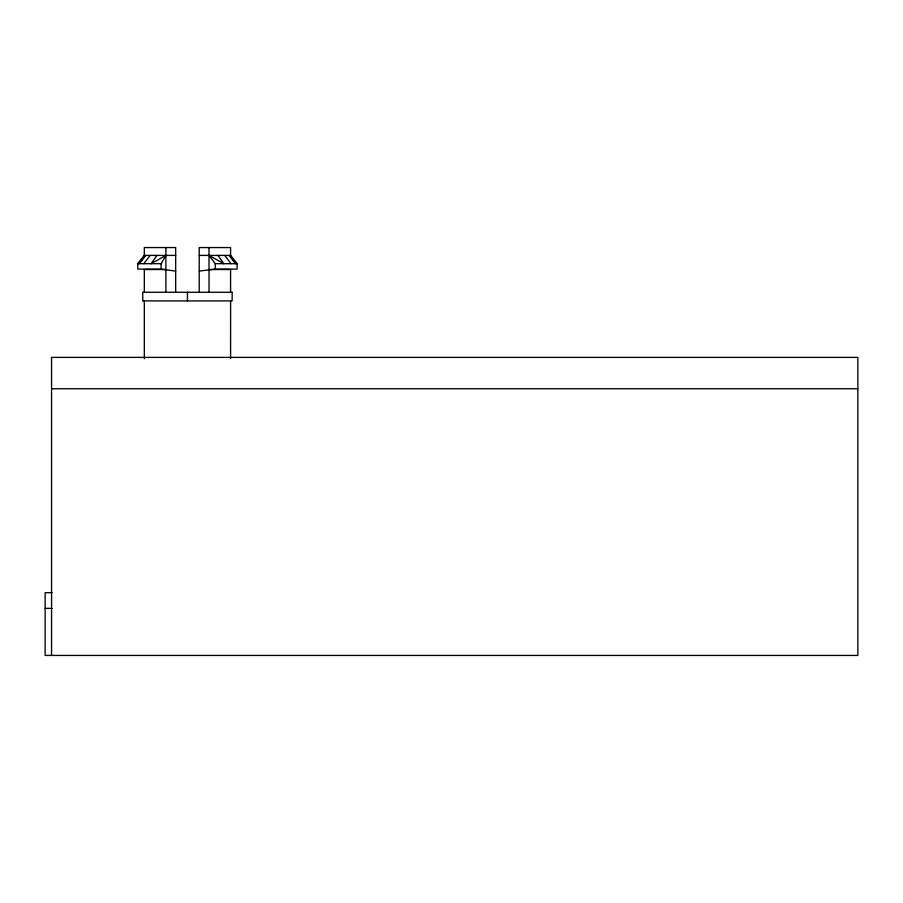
<?xml version="1.0" encoding="UTF-8"?>
<svg xmlns="http://www.w3.org/2000/svg" width="903" height="903" viewBox="0 0 903 903"><rect width="100%" height="100%" fill="white"/><g stroke="black" fill="none" stroke-linecap="round" stroke-linejoin="round"><path stroke-width="1.35" d="M230.592 358.615L230.604 300.913M175.679 271.103L161.129 269.105L161.129 263.687L165.881 255.414L151.117 263.687L156.941 255.414M140.055 262.513L144.311 255.414L144.311 247.569L175.679 247.569L175.679 292.279M143.893 263.687L150.09 255.414M139.355 263.687L145.778 255.414L137.809 263.687L137.809 269.105L161.129 269.105M199.213 271.103L215.298 269.105L237.094 269.105L237.094 263.687L230.581 255.414L230.581 247.569L199.213 247.569L199.213 292.279M175.679 255.414L144.311 255.414L137.809 263.687L161.129 263.687M199.213 255.414L230.581 255.414L235.548 263.687L229.114 255.414M217.95 255.414L223.786 263.687L209.022 255.414L215.298 263.687L237.094 263.687L231.778 258.179M165.881 269.534L144.311 269.534L144.311 292.279M209.022 269.534L230.581 269.534L230.581 292.279M51.561 388.753L857.85 388.753M52.092 592.684L45.15 592.684L45.15 655.431L857.85 655.431L857.85 357.385L51.561 357.385L51.561 655.431M45.15 608.362L52.239 608.362M224.802 255.414L231.01 263.687M215.298 263.687L215.298 269.105M209.022 247.569L209.022 292.279M187.452 292.279L187.452 300.913M165.881 247.569L165.881 292.279M144.311 300.913L144.311 358.615M232.15 292.279L142.742 292.279L142.742 300.913L232.15 300.913L232.15 292.279"/></g></svg>
